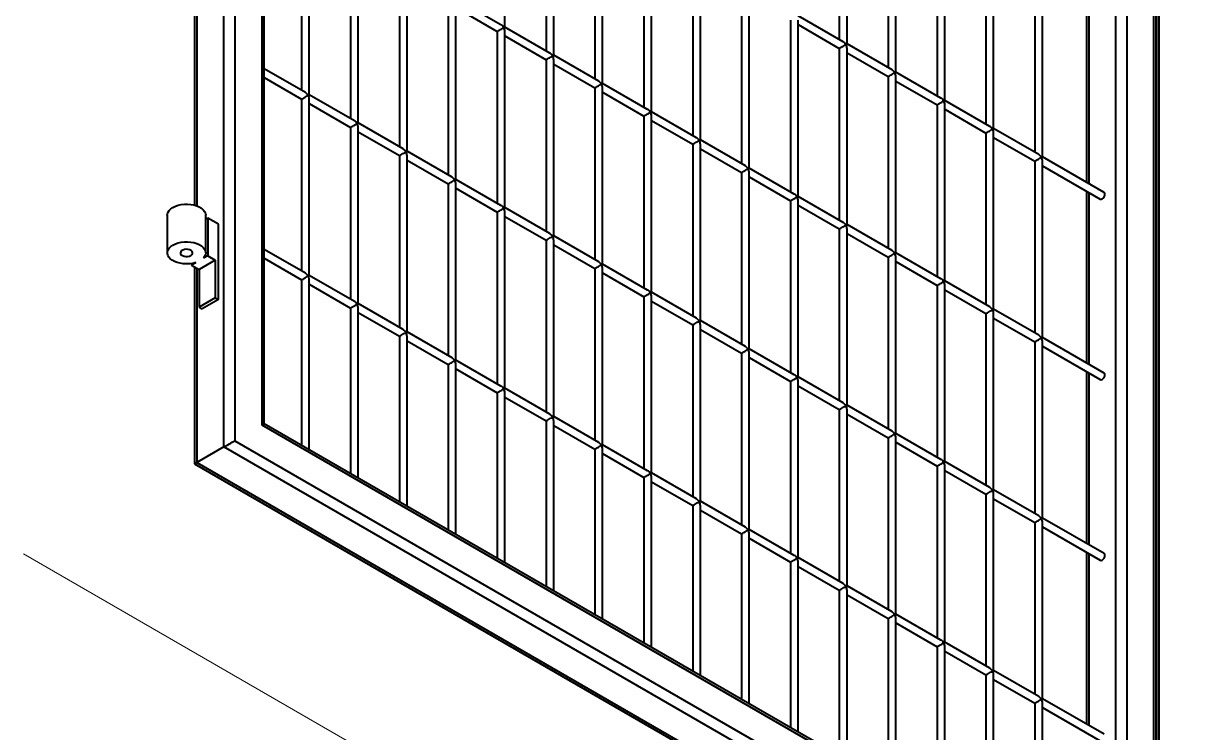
# Model space of a CAD drawing. Header units: millimetres. Extents: x 0 to 420, y 0 to 297.
# Drawn here: x 207.81 to 223.15, y 120.21 to 129.44 of the extents above; entities that cross this region are included whole.
import ezdxf

# ---------------------------------------------------------------- set-up
doc = ezdxf.new("R2010")
doc.units = ezdxf.units.MM

msp = doc.modelspace()

# ---------------------------------------------------------------- linework, layer by layer
at = {"color": 7, "linetype": 'Continuous', "lineweight": 40}
for p, q in [((210.4152, 123.9271), (210.4152, 153.3225)), ((210.5566, 153.2409), (210.5566, 124.0087)), ((210.9102, 124.2129), (210.9102, 152.6285)), ((210.9394, 124.2298), (210.9394, 152.5299)), ((210.0323, 150.7674), (210.0323, 127.0751)), ((222.5208, 117.1019), (222.5208, 146.3341)), ((222.5501, 117.0033), (222.5501, 146.351)), ((222.1673, 146.1299), (222.1673, 117.7143)), ((222.5552, 142.9909), (222.5552, 119.7767)), ((214.0714, 129.3945), (214.0714, 131.6884)), ((218.4262, 131.4683), (218.4262, 129.2321)), ((218.5262, 129.1744), (218.5262, 131.4683)), ((214.6078, 131.321), (214.6078, 129.0848)), ((214.7078, 129.0271), (214.7078, 131.321)), ((219.0626, 131.1009), (219.0626, 128.8648)), ((219.1626, 128.807), (219.1626, 131.1009)), ((215.2442, 130.9536), (215.2442, 128.7174)), ((215.3442, 128.6597), (215.3442, 130.9536)), ((211.4258, 130.8063), (211.4258, 128.5701)), ((211.5258, 128.5124), (211.5258, 130.8063)), ((219.699, 130.7335), (219.699, 128.4974)), ((219.799, 128.4396), (219.799, 130.7335)), ((215.8806, 130.5862), (215.8806, 128.35)), ((215.9806, 128.2923), (215.9806, 130.5862)), ((212.0622, 130.4389), (212.0622, 128.2027)), ((212.1622, 128.145), (212.1622, 130.4389)), ((220.3354, 130.3662), (220.3354, 128.13)), ((220.4354, 128.0723), (220.4354, 130.3662)), ((216.517, 130.2188), (216.517, 127.9827)), ((216.617, 127.9249), (216.617, 130.2188)), ((212.6986, 130.0715), (212.6986, 127.8353)), ((212.7986, 127.7776), (212.7986, 130.0715)), ((220.9718, 129.9988), (220.9718, 127.7626)), ((221.0718, 127.7049), (221.0718, 129.9988)), ((217.1534, 129.8514), (217.1534, 127.6153)), ((217.2534, 127.5575), (217.2534, 129.8514)), ((213.335, 129.7041), (213.335, 127.4679)), ((214.0214, 129.4233), (213.435, 129.7618)), ((213.435, 127.4102), (213.435, 129.7041)), ((213.435, 129.6464), (213.9714, 129.3367)), ((218.4762, 129.2033), (217.8898, 129.5418)), ((221.643, 129.6113), (221.643, 127.3751)), ((214.6578, 129.0559), (214.0714, 129.3945)), ((217.7898, 129.4841), (217.7898, 127.2479)), ((217.8898, 127.1902), (217.8898, 129.4841)), ((217.8898, 129.4263), (218.4262, 129.1167)), ((213.9714, 129.3367), (213.9714, 127.1006)), ((214.0714, 127.0428), (214.0714, 129.3367)), ((214.0714, 129.279), (214.6078, 128.9693)), ((218.4262, 129.1167), (218.4262, 126.8805)), ((219.1126, 128.8359), (218.5262, 129.1744)), ((218.5262, 126.8228), (218.5262, 129.1167)), ((214.6078, 128.9693), (214.6078, 126.7332)), ((215.2942, 128.6886), (214.7078, 129.0271)), ((214.7078, 126.6754), (214.7078, 128.9693)), ((218.5262, 129.0589), (219.0626, 128.7493)), ((211.4758, 128.5412), (210.9394, 128.8509)), ((214.7078, 128.9116), (215.2442, 128.602)), ((219.749, 128.4685), (219.1626, 128.807)), ((210.9394, 128.7354), (211.4258, 128.4546)), ((215.9306, 128.3212), (215.3442, 128.6597)), ((219.0626, 128.7493), (219.0626, 126.5131)), ((219.1626, 126.4554), (219.1626, 128.7493)), ((219.1626, 128.6916), (219.699, 128.3819)), ((212.1122, 128.1738), (211.5258, 128.5124)), ((215.2442, 128.602), (215.2442, 126.3658)), ((215.3442, 126.3081), (215.3442, 128.602)), ((215.3442, 128.5442), (215.8806, 128.2346)), ((211.4258, 128.4546), (211.4258, 126.2185)), ((211.5258, 126.1607), (211.5258, 128.4546)), ((211.5258, 128.3969), (212.0622, 128.0872)), ((219.699, 128.3819), (219.699, 126.1457)), ((220.3854, 128.1011), (219.799, 128.4396)), ((219.799, 126.088), (219.799, 128.3819)), ((219.799, 128.3242), (220.3354, 128.0145)), ((215.8806, 128.2346), (215.8806, 125.9984)), ((216.567, 127.9538), (215.9806, 128.2923)), ((215.9806, 125.9407), (215.9806, 128.2346)), ((215.9806, 128.1768), (216.517, 127.8672)), ((212.0622, 128.0872), (212.0622, 125.8511)), ((212.7486, 127.8065), (212.1622, 128.145)), ((212.1622, 125.7933), (212.1622, 128.0872)), ((212.1622, 128.0295), (212.6986, 127.7199)), ((220.3354, 128.0145), (220.3354, 125.7784)), ((221.0218, 127.7337), (220.4354, 128.0723)), ((220.4354, 125.7206), (220.4354, 128.0145)), ((216.517, 127.8672), (216.517, 125.631)), ((217.2034, 127.5864), (216.617, 127.9249)), ((216.617, 125.5733), (216.617, 127.8672)), ((220.4354, 127.9568), (220.9718, 127.6471)), ((212.6986, 127.7199), (212.6986, 125.4837)), ((213.385, 127.4391), (212.7986, 127.7776)), ((212.7986, 125.426), (212.7986, 127.7199)), ((216.617, 127.8095), (217.1534, 127.4998)), ((221.8741, 127.2417), (221.0718, 127.7049)), ((212.7986, 127.6621), (213.335, 127.3525)), ((217.8398, 127.219), (217.2534, 127.5575)), ((220.9718, 127.6471), (220.9718, 125.411)), ((221.0718, 125.3532), (221.0718, 127.6471)), ((221.0718, 127.5894), (221.8241, 127.1551)), ((214.0214, 127.0717), (213.435, 127.4102)), ((217.1534, 127.4998), (217.1534, 125.2636)), ((217.2534, 125.2059), (217.2534, 127.4998)), ((217.2534, 127.4421), (217.7898, 127.1324)), ((213.335, 127.3525), (213.335, 125.1163)), ((213.435, 125.0586), (213.435, 127.3525)), ((213.435, 127.2947), (213.9714, 126.9851)), ((221.643, 127.2596), (221.643, 125.0235)), ((217.7898, 127.1324), (217.7898, 124.8963)), ((218.4762, 126.8516), (217.8898, 127.1902)), ((217.8898, 124.8385), (217.8898, 127.1324)), ((209.6773, 126.9442), (209.6773, 126.4542)), ((210.1773, 126.4542), (210.1773, 126.9442)), ((213.9714, 126.9851), (213.9714, 124.7489)), ((214.6578, 126.7043), (214.0714, 127.0428)), ((214.0714, 124.6912), (214.0714, 126.9851)), ((214.0714, 126.9274), (214.6078, 126.6177)), ((217.8898, 127.0747), (218.4262, 126.765)), ((210.203, 126.9074), (210.1773, 126.8925)), ((210.203, 126.9074), (210.203, 126.4175)), ((210.3445, 126.8258), (210.203, 126.9074)), ((210.3445, 125.8459), (210.3445, 126.8258)), ((219.1126, 126.4843), (218.5262, 126.8228)), ((214.6078, 126.6177), (214.6078, 124.3815)), ((215.2942, 126.3369), (214.7078, 126.6754)), ((214.7078, 124.3238), (214.7078, 126.6177)), ((218.4262, 126.765), (218.4262, 124.5289)), ((218.5262, 124.4711), (218.5262, 126.765)), ((218.5262, 126.7073), (219.0626, 126.3977)), ((211.4758, 126.1896), (210.9394, 126.4992)), ((214.7078, 126.56), (215.2442, 126.2503)), ((210.0475, 126.3277), (209.9909, 126.295)), ((209.9909, 126.3147), (209.9909, 126.295)), ((210.302, 126.3604), (210.0899, 126.2379)), ((210.203, 126.4175), (210.1465, 126.3848)), ((210.203, 126.4175), (210.302, 126.3604)), ((210.302, 126.3604), (210.302, 125.8704)), ((210.9394, 126.3838), (211.4258, 126.103)), ((219.0626, 126.3977), (219.0626, 124.1615)), ((219.749, 126.1169), (219.1626, 126.4554)), ((219.1626, 124.1038), (219.1626, 126.3977)), ((219.1626, 126.3399), (219.699, 126.0303)), ((209.9909, 126.295), (210.0899, 126.2379)), ((210.0323, 126.2711), (210.0323, 123.7061)), ((210.0899, 126.2379), (210.0899, 125.748)), ((212.1122, 125.8222), (211.5258, 126.1607)), ((215.2442, 126.2503), (215.2442, 124.0141)), ((215.9306, 125.9695), (215.3442, 126.3081)), ((215.3442, 123.9564), (215.3442, 126.2503)), ((215.3442, 126.1926), (215.8806, 125.8829)), ((211.4258, 126.103), (211.4258, 123.949)), ((211.5258, 123.8913), (211.5258, 126.103)), ((211.5258, 126.0453), (212.0622, 125.7356)), ((219.699, 126.0303), (219.699, 123.7941)), ((220.3854, 125.7495), (219.799, 126.088)), ((219.799, 123.7364), (219.799, 126.0303)), ((210.302, 125.8704), (210.0899, 125.748)), ((210.302, 125.8704), (210.3445, 125.8459)), ((215.8806, 125.8829), (215.8806, 123.6468)), ((216.567, 125.6022), (215.9806, 125.9407)), ((215.9806, 123.589), (215.9806, 125.8829)), ((219.799, 125.9725), (220.3354, 125.6629)), ((210.0899, 125.748), (210.1323, 125.7235)), ((210.3445, 125.8459), (210.1323, 125.7235)), ((212.0622, 125.7356), (212.0622, 123.5816)), ((212.7486, 125.4548), (212.1622, 125.7933)), ((212.1622, 123.5239), (212.1622, 125.7356)), ((215.9806, 125.8252), (216.517, 125.5156)), ((221.0218, 125.3821), (220.4354, 125.7206)), ((212.1622, 125.6779), (212.6986, 125.3682)), ((217.2034, 125.2348), (216.617, 125.5733)), ((220.3354, 125.6629), (220.3354, 123.4267)), ((220.4354, 123.369), (220.4354, 125.6629)), ((220.4354, 125.6052), (220.9718, 125.2955)), ((213.385, 125.0874), (212.7986, 125.426)), ((216.517, 125.5156), (216.517, 123.2794)), ((216.617, 123.2217), (216.617, 125.5156)), ((216.617, 125.4578), (217.1534, 125.1482)), ((212.6986, 125.3682), (212.6986, 123.2142)), ((212.7986, 123.1565), (212.7986, 125.3682)), ((212.7986, 125.3105), (213.335, 125.0008)), ((220.9718, 125.2955), (220.9718, 123.0593)), ((221.8741, 124.8901), (221.0718, 125.3532)), ((221.0718, 123.0016), (221.0718, 125.2955)), ((221.0718, 125.2378), (221.8241, 124.8035)), ((217.1534, 125.1482), (217.1534, 122.912)), ((217.8398, 124.8674), (217.2534, 125.2059)), ((217.2534, 122.8543), (217.2534, 125.1482)), ((217.2534, 125.0904), (217.7898, 124.7808)), ((213.335, 125.0008), (213.335, 122.8469)), ((214.0214, 124.7201), (213.435, 125.0586)), ((213.435, 122.7891), (213.435, 125.0008)), ((213.435, 124.9431), (213.9714, 124.6334)), ((217.7898, 124.7808), (217.7898, 122.5446)), ((218.4762, 124.5), (217.8898, 124.8385)), ((217.8898, 122.4869), (217.8898, 124.7808)), ((221.643, 124.908), (221.643, 122.6718)), ((213.9714, 124.6335), (213.9714, 122.4795)), ((214.6578, 124.3527), (214.0714, 124.6912)), ((214.0714, 122.4217), (214.0714, 124.6334)), ((217.8898, 124.7231), (218.4262, 124.4134)), ((214.0714, 124.5757), (214.6078, 124.2661)), ((219.1126, 124.1326), (218.5262, 124.4711)), ((215.2942, 123.9853), (214.7078, 124.3238)), ((218.4262, 124.4134), (218.4262, 122.1772)), ((218.5262, 122.1195), (218.5262, 124.4134)), ((218.5262, 124.3557), (219.0626, 124.046)), ((222.1673, 117.7143), (210.9102, 124.2129)), ((222.0966, 117.7889), (210.9394, 124.2298)), ((214.6078, 124.2661), (214.6078, 122.1121)), ((214.7078, 122.0544), (214.7078, 124.2661)), ((214.7078, 124.2083), (215.2442, 123.8987)), ((210.5566, 124.0087), (222.5208, 117.1019)), ((219.0626, 124.046), (219.0626, 121.8098)), ((219.749, 123.7652), (219.1626, 124.1038)), ((219.1626, 121.7521), (219.1626, 124.046)), ((210.4152, 123.9271), (210.0616, 123.723)), ((222.5208, 116.9386), (210.4152, 123.9271)), ((215.2442, 123.8987), (215.2442, 121.7447)), ((215.9306, 123.6179), (215.3442, 123.9564)), ((215.3442, 121.687), (215.3442, 123.8987)), ((219.1626, 123.9883), (219.699, 123.6786)), ((210.0323, 123.7061), (222.0966, 116.7415)), ((210.0616, 123.723), (222.1673, 116.7345)), ((215.3442, 123.841), (215.8806, 123.5313)), ((220.3854, 123.3979), (219.799, 123.7364)), ((216.567, 123.2505), (215.9806, 123.589)), ((219.699, 123.6786), (219.699, 121.4425)), ((219.799, 121.3847), (219.799, 123.6786)), ((219.799, 123.6209), (220.3354, 123.3112)), ((215.8806, 123.5313), (215.8806, 121.3773)), ((215.9806, 121.3196), (215.9806, 123.5313)), ((215.9806, 123.4736), (216.517, 123.1639)), ((220.3354, 123.3113), (220.3354, 121.0751)), ((221.0218, 123.0305), (220.4354, 123.369)), ((220.4354, 121.0174), (220.4354, 123.3113)), ((220.4354, 123.2535), (220.9718, 122.9439)), ((216.517, 123.1639), (216.517, 121.0099)), ((217.2034, 122.8831), (216.617, 123.2217)), ((216.617, 120.9522), (216.617, 123.1639)), ((216.617, 123.1062), (217.1534, 122.7965)), ((220.9718, 122.9439), (220.9718, 120.7077)), ((221.8741, 122.5384), (221.0718, 123.0016)), ((221.0718, 120.65), (221.0718, 122.9439)), ((217.1534, 122.7965), (217.1534, 120.6426)), ((217.8398, 122.5158), (217.2534, 122.8543)), ((217.2534, 120.5848), (217.2534, 122.7965)), ((221.0718, 122.8861), (221.8241, 122.4518)), ((217.2534, 122.7388), (217.7898, 122.4291)), ((218.4762, 122.1484), (217.8898, 122.4869)), ((221.643, 122.5564), (221.643, 120.3202)), ((217.7898, 122.4291), (217.7898, 120.2752)), ((217.8898, 120.2174), (217.8898, 122.4291)), ((217.8898, 122.3714), (218.4262, 122.0618)), ((218.4262, 122.0618), (218.4262, 119.9078)), ((219.1126, 121.781), (218.5262, 122.1195)), ((218.5262, 119.8501), (218.5262, 122.0618)), ((218.5262, 122.004), (219.0626, 121.6944)), ((219.749, 121.4136), (219.1626, 121.7521)), ((219.0626, 121.6944), (219.0626, 119.5404)), ((219.1626, 119.4827), (219.1626, 121.6944)), ((219.1626, 121.6367), (219.699, 121.327)), ((219.699, 121.327), (219.699, 119.173)), ((220.3854, 121.0462), (219.799, 121.3847)), ((219.799, 119.1153), (219.799, 121.327)), ((219.799, 121.2693), (220.3354, 120.9596)), ((220.3354, 120.9596), (220.3354, 118.8056)), ((221.0218, 120.6788), (220.4354, 121.0174)), ((220.4354, 118.7479), (220.4354, 120.9596)), ((220.4354, 120.9019), (220.9718, 120.5922)), ((221.8741, 120.1868), (221.0718, 120.65)), ((220.9718, 120.5922), (220.9718, 118.4383)), ((221.0718, 118.3805), (221.0718, 120.5922)), ((221.0718, 120.5345), (221.8241, 120.1002))]:
    msp.add_line(p, q, dxfattribs=at)
at = {"color": 8, "linetype": 'Continuous', "lineweight": 40}
for p, q in [((210.0616, 150.7504), (210.0616, 127.0659)), ((222.0259, 117.8297), (222.0259, 146.0482)), ((222.5845, 142.987), (222.5845, 119.7598)), ((221.6723, 129.5944), (221.6723, 127.3582)), ((221.6723, 127.2427), (221.6723, 125.0066)), ((210.0616, 126.2542), (210.0616, 123.723)), ((221.6723, 124.8911), (221.6723, 122.6549)), ((221.6723, 122.5395), (221.6723, 120.3033))]:
    msp.add_line(p, q, dxfattribs=at)
at = {"color": 7, "linetype": 'Continuous', "lineweight": 20}
msp.add_line((265.7887, 89.0621), (207.806, 122.5348), dxfattribs=at)
at = {"color": 7, "linetype": 'Continuous', "lineweight": 40, "flags": 128}
for points in [[(221.8491, 127.1576), (221.8626, 127.1685), (221.8741, 127.184), (221.8818, 127.2016), (221.8844, 127.2188), (221.8818, 127.2329), (221.8741, 127.2417), (221.8741, 127.2417)], [(209.6773, 126.9442), (209.6789, 126.9604), (209.6871, 126.9842), (209.7021, 127.0068), (209.7234, 127.0277), (209.7505, 127.0462), (209.7826, 127.0619), (209.8187, 127.0742), (209.8579, 127.0828), (209.8991, 127.0876), (209.9411, 127.0883), (209.9826, 127.0849), (210.0226, 127.0776), (210.06, 127.0665), (210.0935, 127.0519), (210.1224, 127.0344), (210.1458, 127.0142), (210.1631, 126.9921), (210.1736, 126.9687), (210.1773, 126.9446), (210.1773, 126.9442)], [(221.8241, 127.1551), (221.8356, 127.1529), (221.8491, 127.1576)], [(210.0475, 126.3277), (210.0091, 126.3179), (209.9684, 126.3119), (209.9266, 126.3099), (209.8848, 126.312), (209.8442, 126.3181), (209.8059, 126.3281), (209.771, 126.3416), (209.7406, 126.3583), (209.7154, 126.3776), (209.6962, 126.3992), (209.6835, 126.4223), (209.6777, 126.4463), (209.6789, 126.4705), (209.6871, 126.4943), (209.7021, 126.5169), (209.7234, 126.5378), (209.7505, 126.5563), (209.7826, 126.5719), (209.8187, 126.5842), (209.8579, 126.5929), (209.8991, 126.5976), (209.9411, 126.5983), (209.9826, 126.595), (210.0226, 126.5877), (210.06, 126.5766), (210.0935, 126.562), (210.1224, 126.5444), (210.1458, 126.5243), (210.1631, 126.5022), (210.1736, 126.4788), (210.1773, 126.4546), (210.1739, 126.4305), (210.1635, 126.407), (210.1465, 126.3848)], [(209.9838, 126.4216), (209.998, 126.4327), (210.0059, 126.4457), (210.0068, 126.4594), (210.0006, 126.4727), (209.9879, 126.4844), (209.9698, 126.4933), (209.948, 126.4989), (209.9243, 126.5004), (209.9009, 126.4978), (209.8798, 126.4914), (209.8629, 126.4817), (209.8518, 126.4695), (209.8473, 126.456), (209.85, 126.4423), (209.8595, 126.4297), (209.8751, 126.4192), (209.8953, 126.4119), (209.9183, 126.4083), (209.9421, 126.4089), (209.9647, 126.4134), (209.9838, 126.4216)], [(221.8241, 124.8035), (221.8356, 124.8012), (221.8491, 124.8059)], [(221.8491, 124.8059), (221.8626, 124.8169), (221.8741, 124.8323), (221.8818, 124.85), (221.8844, 124.8672), (221.8818, 124.8813), (221.8741, 124.8901), (221.8741, 124.8901)], [(221.8491, 122.4543), (221.8626, 122.4652), (221.8741, 122.4807), (221.8818, 122.4984), (221.8844, 122.5155), (221.8818, 122.5296), (221.8741, 122.5384), (221.8741, 122.5384)], [(221.8241, 122.4518), (221.8356, 122.4496), (221.8491, 122.4543)]]:
    msp.add_lwpolyline(points, dxfattribs=at)
at = {"color": 7, "linetype": 'Continuous', "lineweight": 40}
for centre, major_axis, ratio, start_param, end_param in [((214.0214, 129.3656), (0.05, 0.0289), 0.0000704, 3.141552, 5.4977465), ((214.0214, 129.3656), (-0.0354, 0.0612), 0.5773346, 4.7123483, 5.4978278), ((214.0214, 129.3656), (0.05, 0.0289), 0.0000704, 5.4977465, 6.2831447), ((214.0214, 129.3656), (-0.0354, 0.0612), 0.5773346, 3.9269502, 4.7123483), ((218.4762, 129.1455), (0.05, 0.0289), 0.0000704, 3.141552, 5.4977465), ((218.4762, 129.1455), (-0.0354, 0.0612), 0.5773346, 4.7123483, 5.4978278), ((218.4762, 129.1455), (0.05, 0.0289), 0.0000704, 5.4977465, 6.2831447), ((218.4762, 129.1455), (-0.0354, 0.0612), 0.5773346, 3.9269502, 4.7123483), ((214.6578, 128.9982), (0.05, 0.0289), 0.0000704, 3.141552, 5.4977465), ((214.6578, 128.9982), (-0.0354, 0.0612), 0.5773346, 4.7123483, 5.4978278), ((214.6578, 128.9982), (0.05, 0.0289), 0.0000704, 5.4977465, 6.2831447), ((214.6578, 128.9982), (-0.0354, 0.0612), 0.5773346, 3.9269502, 4.7123483), ((219.1126, 128.7782), (0.05, 0.0289), 0.0000704, 3.141552, 5.4977465), ((219.1126, 128.7782), (-0.0354, 0.0612), 0.5773346, 4.7123483, 5.4978278), ((219.1126, 128.7782), (0.05, 0.0289), 0.0000704, 5.4977465, 6.2831447), ((219.1126, 128.7782), (-0.0354, 0.0612), 0.5773346, 3.9269502, 4.7123483), ((215.2942, 128.6308), (0.05, 0.0289), 0.0000704, 3.141552, 5.4977465), ((215.2942, 128.6308), (-0.0354, 0.0612), 0.5773346, 4.7123483, 5.4978278), ((215.2942, 128.6308), (0.05, 0.0289), 0.0000704, 5.4977465, 6.2831447), ((215.2942, 128.6308), (-0.0354, 0.0612), 0.5773346, 3.9269502, 4.7123483), ((211.4758, 128.4835), (0.05, 0.0289), 0.0000704, 3.141552, 5.4977465), ((211.4758, 128.4835), (-0.0354, 0.0612), 0.5773346, 4.7123483, 5.4978278), ((211.4758, 128.4835), (0.05, 0.0289), 0.0000704, 5.4977465, 6.2831447), ((211.4758, 128.4835), (-0.0354, 0.0612), 0.5773346, 3.9269502, 4.7123483), ((219.749, 128.4108), (-0.0354, 0.0612), 0.5773346, 4.7123483, 5.4978278), ((215.9306, 128.2634), (-0.0354, 0.0612), 0.5773346, 4.7123483, 5.4978278), ((219.749, 128.4108), (0.05, 0.0289), 0.0000704, 3.141552, 5.4977465), ((219.749, 128.4108), (0.05, 0.0289), 0.0000704, 5.4977465, 6.2831447), ((219.749, 128.4108), (-0.0354, 0.0612), 0.5773346, 3.9269502, 4.7123483), ((212.1122, 128.1161), (-0.0354, 0.0612), 0.5773346, 4.7123483, 5.4978278), ((215.9306, 128.2634), (0.05, 0.0289), 0.0000704, 3.141552, 5.4977465), ((215.9306, 128.2634), (0.05, 0.0289), 0.0000704, 5.4977465, 6.2831447), ((215.9306, 128.2634), (-0.0354, 0.0612), 0.5773346, 3.9269502, 4.7123483), ((212.1122, 128.1161), (0.05, 0.0289), 0.0000704, 3.141552, 5.4977465), ((212.1122, 128.1161), (0.05, 0.0289), 0.0000704, 5.4977465, 6.2831447), ((212.1122, 128.1161), (-0.0354, 0.0612), 0.5773346, 3.9269502, 4.7123483), ((220.3854, 128.0434), (0.05, 0.0289), 0.0000704, 3.141552, 5.4977465), ((220.3854, 128.0434), (-0.0354, 0.0612), 0.5773346, 4.7123483, 5.4978278), ((220.3854, 128.0434), (0.05, 0.0289), 0.0000704, 5.4977465, 6.2831447), ((220.3854, 128.0434), (-0.0354, 0.0612), 0.5773346, 3.9269502, 4.7123483), ((216.567, 127.8961), (0.05, 0.0289), 0.0000704, 3.141552, 5.4977465), ((216.567, 127.8961), (-0.0354, 0.0612), 0.5773346, 4.7123483, 5.4978278), ((216.567, 127.8961), (0.05, 0.0289), 0.0000704, 5.4977465, 6.2831447), ((216.567, 127.8961), (-0.0354, 0.0612), 0.5773346, 3.9269502, 4.7123483), ((212.7486, 127.7487), (0.05, 0.0289), 0.0000704, 3.141552, 5.4977465), ((212.7486, 127.7487), (-0.0354, 0.0612), 0.5773346, 4.7123483, 5.4978278), ((212.7486, 127.7487), (0.05, 0.0289), 0.0000704, 5.4977465, 6.2831447), ((212.7486, 127.7487), (-0.0354, 0.0612), 0.5773346, 3.9269502, 4.7123483), ((221.0218, 127.676), (0.05, 0.0289), 0.0000704, 3.141552, 5.4977465), ((221.0218, 127.676), (-0.0354, 0.0612), 0.5773346, 4.7123483, 5.4978278), ((221.0218, 127.676), (0.05, 0.0289), 0.0000704, 5.4977465, 6.2831447), ((221.0218, 127.676), (-0.0354, 0.0612), 0.5773346, 3.9269502, 4.7123483), ((217.2034, 127.5287), (0.05, 0.0289), 0.0000704, 3.141552, 5.4977465), ((217.2034, 127.5287), (-0.0354, 0.0612), 0.5773346, 4.7123483, 5.4978278), ((217.2034, 127.5287), (0.05, 0.0289), 0.0000704, 5.4977465, 6.2831447), ((217.2034, 127.5287), (-0.0354, 0.0612), 0.5773346, 3.9269502, 4.7123483), ((213.385, 127.3813), (0.05, 0.0289), 0.0000704, 3.141552, 5.4977465), ((213.385, 127.3813), (-0.0354, 0.0612), 0.5773346, 4.7123483, 5.4978278), ((213.385, 127.3813), (0.05, 0.0289), 0.0000704, 5.4977465, 6.2831447), ((213.385, 127.3813), (-0.0354, 0.0612), 0.5773346, 3.9269502, 4.7123483), ((217.8398, 127.1613), (0.05, 0.0289), 0.0000704, 3.141552, 5.4977465), ((217.8398, 127.1613), (-0.0354, 0.0612), 0.5773346, 4.7123483, 5.4978278), ((217.8398, 127.1613), (0.05, 0.0289), 0.0000704, 5.4977465, 6.2831447), ((217.8398, 127.1613), (-0.0354, 0.0612), 0.5773346, 3.9269502, 4.7123483), ((214.0214, 127.014), (0.05, 0.0289), 0.0000704, 3.141552, 5.4977465), ((214.0214, 127.014), (-0.0354, 0.0612), 0.5773346, 4.7123483, 5.4978278), ((214.0214, 127.014), (0.05, 0.0289), 0.0000704, 5.4977465, 6.2831447), ((214.0214, 127.014), (-0.0354, 0.0612), 0.5773346, 3.9269502, 4.7123483), ((218.4762, 126.7939), (0.05, 0.0289), 0.0000704, 3.141552, 5.4977465), ((218.4762, 126.7939), (-0.0354, 0.0612), 0.5773346, 4.7123483, 5.4978278), ((218.4762, 126.7939), (0.05, 0.0289), 0.0000704, 5.4977465, 6.2831447), ((218.4762, 126.7939), (-0.0354, 0.0612), 0.5773346, 3.9269502, 4.7123483), ((214.6578, 126.6466), (0.05, 0.0289), 0.0000704, 3.141552, 5.4977465), ((214.6578, 126.6466), (-0.0354, 0.0612), 0.5773346, 4.7123483, 5.4978278), ((214.6578, 126.6466), (0.05, 0.0289), 0.0000704, 5.4977465, 6.2831447), ((214.6578, 126.6466), (-0.0354, 0.0612), 0.5773346, 3.9269502, 4.7123483), ((219.1126, 126.4265), (-0.0354, 0.0612), 0.5773346, 4.7123483, 5.4978278), ((215.2942, 126.2792), (-0.0354, 0.0612), 0.5773346, 4.7123483, 5.4978278), ((219.1126, 126.4265), (0.05, 0.0289), 0.0000704, 3.141552, 5.4977465), ((219.1126, 126.4265), (0.05, 0.0289), 0.0000704, 5.4977465, 6.2831447), ((219.1126, 126.4265), (-0.0354, 0.0612), 0.5773346, 3.9269502, 4.7123483), ((211.4758, 126.1319), (-0.0354, 0.0612), 0.5773346, 4.7123483, 5.4978278), ((211.4758, 126.1319), (0.05, 0.0289), 0.0000704, 5.4977465, 6.2831447), ((215.2942, 126.2792), (0.05, 0.0289), 0.0000704, 3.141552, 5.4977465), ((215.2942, 126.2792), (0.05, 0.0289), 0.0000704, 5.4977465, 6.2831447), ((215.2942, 126.2792), (-0.0354, 0.0612), 0.5773346, 3.9269502, 4.7123483), ((211.4758, 126.1319), (0.05, 0.0289), 0.0000704, 3.141552, 5.4977465), ((211.4758, 126.1319), (-0.0354, 0.0612), 0.5773346, 3.9269502, 4.7123483), ((219.749, 126.0591), (0.05, 0.0289), 0.0000704, 3.141552, 5.4977465), ((219.749, 126.0591), (-0.0354, 0.0612), 0.5773346, 4.7123483, 5.4978278), ((219.749, 126.0591), (0.05, 0.0289), 0.0000704, 5.4977465, 6.2831447), ((219.749, 126.0591), (-0.0354, 0.0612), 0.5773346, 3.9269502, 4.7123483), ((215.9306, 125.9118), (0.05, 0.0289), 0.0000704, 3.141552, 5.4977465), ((215.9306, 125.9118), (-0.0354, 0.0612), 0.5773346, 4.7123483, 5.4978278), ((215.9306, 125.9118), (0.05, 0.0289), 0.0000704, 5.4977465, 6.2831447), ((215.9306, 125.9118), (-0.0354, 0.0612), 0.5773346, 3.9269502, 4.7123483), ((212.1122, 125.7645), (0.05, 0.0289), 0.0000704, 3.141552, 5.4977465), ((212.1122, 125.7645), (-0.0354, 0.0612), 0.5773346, 4.7123483, 5.4978278), ((212.1122, 125.7645), (0.05, 0.0289), 0.0000704, 5.4977465, 6.2831447), ((212.1122, 125.7645), (-0.0354, 0.0612), 0.5773346, 3.9269502, 4.7123483), ((220.3854, 125.6918), (0.05, 0.0289), 0.0000704, 3.141552, 5.4977465), ((220.3854, 125.6918), (-0.0354, 0.0612), 0.5773346, 4.7123483, 5.4978278), ((220.3854, 125.6918), (0.05, 0.0289), 0.0000704, 5.4977465, 6.2831447), ((220.3854, 125.6918), (-0.0354, 0.0612), 0.5773346, 3.9269502, 4.7123483), ((216.567, 125.5444), (0.05, 0.0289), 0.0000704, 3.141552, 5.4977465), ((216.567, 125.5444), (-0.0354, 0.0612), 0.5773346, 4.7123483, 5.4978278), ((216.567, 125.5444), (0.05, 0.0289), 0.0000704, 5.4977465, 6.2831447), ((216.567, 125.5444), (-0.0354, 0.0612), 0.5773346, 3.9269502, 4.7123483), ((212.7486, 125.3971), (0.05, 0.0289), 0.0000704, 3.141552, 5.4977465), ((212.7486, 125.3971), (-0.0354, 0.0612), 0.5773346, 4.7123483, 5.4978278), ((212.7486, 125.3971), (0.05, 0.0289), 0.0000704, 5.4977465, 6.2831447), ((212.7486, 125.3971), (-0.0354, 0.0612), 0.5773346, 3.9269502, 4.7123483), ((217.2034, 125.177), (-0.0354, 0.0612), 0.5773346, 4.7123483, 5.4978278), ((221.0218, 125.3244), (0.05, 0.0289), 0.0000704, 3.141552, 5.4977465), ((221.0218, 125.3244), (-0.0354, 0.0612), 0.5773346, 4.7123483, 5.4978278), ((221.0218, 125.3244), (0.05, 0.0289), 0.0000704, 5.4977465, 6.2831447), ((221.0218, 125.3244), (-0.0354, 0.0612), 0.5773346, 3.9269502, 4.7123483), ((213.385, 125.0297), (-0.0354, 0.0612), 0.5773346, 4.7123483, 5.4978278), ((217.2034, 125.177), (0.05, 0.0289), 0.0000704, 3.141552, 5.4977465), ((217.2034, 125.177), (0.05, 0.0289), 0.0000704, 5.4977465, 6.2831447), ((217.2034, 125.177), (-0.0354, 0.0612), 0.5773346, 3.9269502, 4.7123483), ((213.385, 125.0297), (0.05, 0.0289), 0.0000704, 3.141552, 5.4977465), ((213.385, 125.0297), (0.05, 0.0289), 0.0000704, 5.4977465, 6.2831447), ((213.385, 125.0297), (-0.0354, 0.0612), 0.5773346, 3.9269502, 4.7123483), ((217.8398, 124.8097), (0.05, 0.0289), 0.0000704, 3.141552, 5.4977465), ((217.8398, 124.8097), (-0.0354, 0.0612), 0.5773346, 4.7123483, 5.4978278), ((217.8398, 124.8097), (0.05, 0.0289), 0.0000704, 5.4977465, 6.2831447), ((217.8398, 124.8097), (-0.0354, 0.0612), 0.5773346, 3.9269502, 4.7123483), ((214.0214, 124.6623), (0.05, 0.0289), 0.0000704, 3.141552, 5.4977465), ((214.0214, 124.6623), (-0.0354, 0.0612), 0.5773346, 4.7123483, 5.4978278), ((214.0214, 124.6623), (0.05, 0.0289), 0.0000704, 5.4977465, 6.2831447), ((214.0214, 124.6623), (-0.0354, 0.0612), 0.5773346, 3.9269502, 4.7123483), ((218.4762, 124.4423), (-0.0354, 0.0612), 0.5773346, 4.7123483, 5.4978278), ((218.4762, 124.4423), (0.05, 0.0289), 0.0000704, 5.4977465, 6.2831447), ((214.6578, 124.2949), (0.05, 0.0289), 0.0000704, 3.141552, 5.4977465), ((214.6578, 124.2949), (-0.0354, 0.0612), 0.5773346, 4.7123483, 5.4978278), ((214.6578, 124.2949), (0.05, 0.0289), 0.0000704, 5.4977465, 6.2831447), ((214.6578, 124.2949), (-0.0354, 0.0612), 0.5773346, 3.9269502, 4.7123483), ((218.4762, 124.4423), (0.05, 0.0289), 0.0000704, 3.141552, 5.4977465), ((218.4762, 124.4423), (-0.0354, 0.0612), 0.5773346, 3.9269502, 4.7123483), ((210.8394, 124.1721), (0.1, 0.0577), 0.0000704, 5.4977465, 6.2831447), ((210.4859, 123.9679), (0.1, 0.0577), 0.0000704, 3.9269502, 5.4977465), ((219.1126, 124.0749), (0.05, 0.0289), 0.0000704, 3.141552, 5.4977465), ((219.1126, 124.0749), (-0.0354, 0.0612), 0.5773346, 4.7123483, 5.4978278), ((219.1126, 124.0749), (0.05, 0.0289), 0.0000704, 5.4977465, 6.2831447), ((219.1126, 124.0749), (-0.0354, 0.0612), 0.5773346, 3.9269502, 4.7123483), ((215.2942, 123.9276), (0.05, 0.0289), 0.0000704, 3.141552, 5.4977465), ((215.2942, 123.9276), (-0.0354, 0.0612), 0.5773346, 4.7123483, 5.4978278), ((215.2942, 123.9276), (0.05, 0.0289), 0.0000704, 5.4977465, 6.2831447), ((215.2942, 123.9276), (-0.0354, 0.0612), 0.5773346, 3.9269502, 4.7123483), ((210.1323, 123.7638), (0.1, 0.0577), 0.0000704, 3.1416333, 3.9269502), ((219.749, 123.7075), (0.05, 0.0289), 0.0000704, 3.141552, 5.4977465), ((219.749, 123.7075), (-0.0354, 0.0612), 0.5773346, 4.7123483, 5.4978278), ((219.749, 123.7075), (0.05, 0.0289), 0.0000704, 5.4977465, 6.2831447), ((219.749, 123.7075), (-0.0354, 0.0612), 0.5773346, 3.9269502, 4.7123483), ((215.9306, 123.5602), (0.05, 0.0289), 0.0000704, 3.141552, 5.4977465), ((215.9306, 123.5602), (-0.0354, 0.0612), 0.5773346, 4.7123483, 5.4978278), ((215.9306, 123.5602), (0.05, 0.0289), 0.0000704, 5.4977465, 6.2831447), ((215.9306, 123.5602), (-0.0354, 0.0612), 0.5773346, 3.9269502, 4.7123483), ((220.3854, 123.3401), (-0.0354, 0.0612), 0.5773346, 4.7123483, 5.4978278), ((216.567, 123.1928), (-0.0354, 0.0612), 0.5773346, 4.7123483, 5.4978278), ((220.3854, 123.3401), (0.05, 0.0289), 0.0000704, 3.141552, 5.4977465), ((220.3854, 123.3401), (0.05, 0.0289), 0.0000704, 5.4977465, 6.2831447), ((220.3854, 123.3401), (-0.0354, 0.0612), 0.5773346, 3.9269502, 4.7123483), ((216.567, 123.1928), (0.05, 0.0289), 0.0000704, 3.141552, 5.4977465), ((216.567, 123.1928), (0.05, 0.0289), 0.0000704, 5.4977465, 6.2831447), ((216.567, 123.1928), (-0.0354, 0.0612), 0.5773346, 3.9269502, 4.7123483), ((221.0218, 122.9727), (0.05, 0.0289), 0.0000704, 3.141552, 5.4977465), ((221.0218, 122.9727), (-0.0354, 0.0612), 0.5773346, 4.7123483, 5.4978278), ((221.0218, 122.9727), (0.05, 0.0289), 0.0000704, 5.4977465, 6.2831447), ((221.0218, 122.9727), (-0.0354, 0.0612), 0.5773346, 3.9269502, 4.7123483), ((217.2034, 122.8254), (0.05, 0.0289), 0.0000704, 3.141552, 5.4977465), ((217.2034, 122.8254), (-0.0354, 0.0612), 0.5773346, 4.7123483, 5.4978278), ((217.2034, 122.8254), (0.05, 0.0289), 0.0000704, 5.4977465, 6.2831447), ((217.2034, 122.8254), (-0.0354, 0.0612), 0.5773346, 3.9269502, 4.7123483), ((217.8398, 122.458), (0.05, 0.0289), 0.0000704, 3.141552, 5.4977465), ((217.8398, 122.458), (-0.0354, 0.0612), 0.5773346, 4.7123483, 5.4978278), ((217.8398, 122.458), (0.05, 0.0289), 0.0000704, 5.4977465, 6.2831447), ((217.8398, 122.458), (-0.0354, 0.0612), 0.5773346, 3.9269502, 4.7123483), ((218.4762, 122.0906), (0.05, 0.0289), 0.0000704, 3.141552, 5.4977465), ((218.4762, 122.0906), (-0.0354, 0.0612), 0.5773346, 4.7123483, 5.4978278), ((218.4762, 122.0906), (0.05, 0.0289), 0.0000704, 5.4977465, 6.2831447), ((218.4762, 122.0906), (-0.0354, 0.0612), 0.5773346, 3.9269502, 4.7123483), ((219.1126, 121.7232), (0.05, 0.0289), 0.0000704, 3.141552, 5.4977465), ((219.1126, 121.7232), (-0.0354, 0.0612), 0.5773346, 4.7123483, 5.4978278), ((219.1126, 121.7232), (0.05, 0.0289), 0.0000704, 5.4977465, 6.2831447), ((219.1126, 121.7232), (-0.0354, 0.0612), 0.5773346, 3.9269502, 4.7123483), ((219.749, 121.3559), (-0.0354, 0.0612), 0.5773346, 4.7123483, 5.4978278), ((219.749, 121.3559), (0.05, 0.0289), 0.0000704, 3.141552, 5.4977465), ((219.749, 121.3559), (0.05, 0.0289), 0.0000704, 5.4977465, 6.2831447), ((219.749, 121.3559), (-0.0354, 0.0612), 0.5773346, 3.9269502, 4.7123483), ((220.3854, 120.9885), (0.05, 0.0289), 0.0000704, 3.141552, 5.4977465), ((220.3854, 120.9885), (-0.0354, 0.0612), 0.5773346, 4.7123483, 5.4978278), ((220.3854, 120.9885), (0.05, 0.0289), 0.0000704, 5.4977465, 6.2831447), ((220.3854, 120.9885), (-0.0354, 0.0612), 0.5773346, 3.9269502, 4.7123483), ((221.0218, 120.6211), (0.05, 0.0289), 0.0000704, 3.141552, 5.4977465), ((221.0218, 120.6211), (-0.0354, 0.0612), 0.5773346, 4.7123483, 5.4978278), ((221.0218, 120.6211), (0.05, 0.0289), 0.0000704, 5.4977465, 6.2831447), ((221.0218, 120.6211), (-0.0354, 0.0612), 0.5773346, 3.9269502, 4.7123483)]:
    msp.add_ellipse(centre, major_axis=major_axis, ratio=ratio, start_param=start_param, end_param=end_param, dxfattribs=at)

doc.saveas('drawing.dxf')
